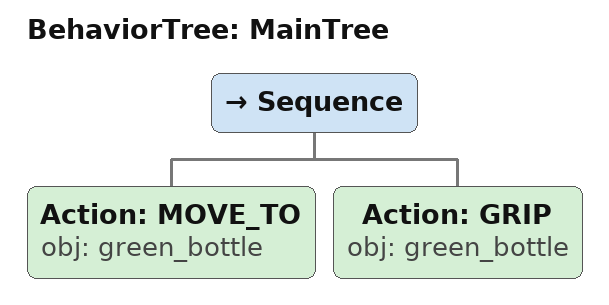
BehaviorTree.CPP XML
<root main_tree_to_execute="MainTree">
  <BehaviorTree ID="MainTree">
    <Sequence>
      <!-- Move to green_bottle -->
      <Action ID="MOVE_TO" obj="green_bottle" />
      <!-- Grip green_bottle -->
      <Action ID="GRIP" obj="green_bottle" />
    </Sequence>
  </BehaviorTree>
</root>
